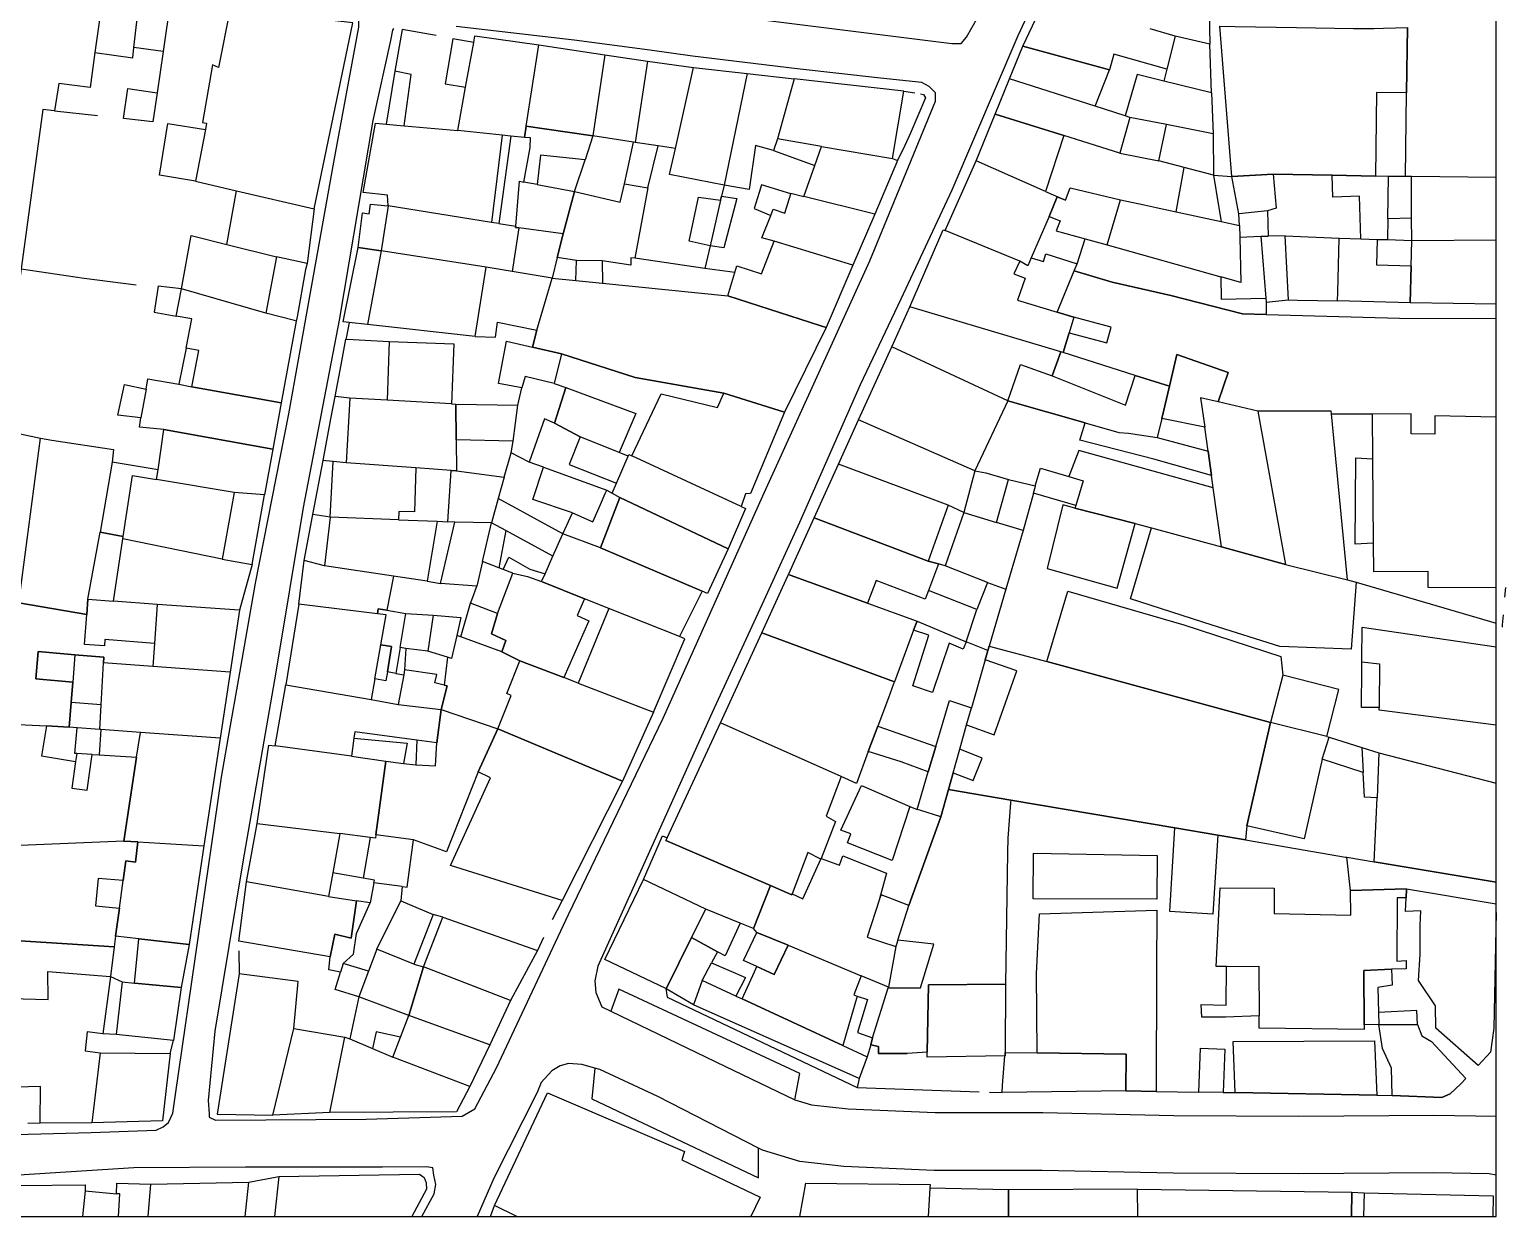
# Model space of a CAD drawing. Header units: millimetres. Extents: x 1778 to 2471, y 1406 to 1876.
# Drawn here: x 2320.9 to 2470.8, y 1405.5 to 1526 of the extents above; entities that cross this region are included whole.
import ezdxf

# ---------------------------------------------------------------- set-up
doc = ezdxf.new("R2010")
doc.units = ezdxf.units.MM
doc.layers.add('LOC_CORTE', color=6, linetype='Continuous')
doc.layers.add('LOC_VISTA', color=8, linetype='Continuous')

msp = doc.modelspace()

# ---------------------------------------------------------------- linework, layer by layer
at = {"layer": 'LOC_CORTE'}
for p, q in [((2437.227, 1525.342), (2434.707, 1526.082)), ((2371.337, 1516.202), (2372.607, 1524.452)), ((2372.607, 1524.452), (2379.317, 1523.462)), ((2379.317, 1523.462), (2378.097, 1515.212)), ((2379.317, 1523.462), (2383.657, 1522.802)), ((2383.657, 1522.802), (2382.387, 1514.552)), ((2383.657, 1522.802), (2388.307, 1522.152)), ((2386.477, 1513.922), (2388.307, 1522.152)), ((2388.307, 1522.152), (2393.767, 1521.542)), ((2393.767, 1521.542), (2391.437, 1510.232)), ((2429.127, 1518.222), (2430.557, 1521.912)), ((2436.387, 1521.982), (2436.087, 1520.782)), ((2429.127, 1518.222), (2420.427, 1521.022)), ((2440.927, 1519.572), (2436.087, 1520.782)), ((2440.927, 1519.572), (2441.097, 1515.432)), ((2432.177, 1517.242), (2429.127, 1518.222)), ((2432.627, 1517.092), (2432.177, 1517.242)), ((2436.367, 1516.362), (2432.627, 1517.092)), ((2368.877, 1515.282), (2364.387, 1515.752)), ((2441.097, 1515.432), (2436.367, 1516.362)), ((2368.877, 1515.282), (2367.797, 1506.442)), ((2369.777, 1515.192), (2368.567, 1506.322)), ((2369.777, 1515.192), (2368.877, 1515.282)), ((2378.097, 1515.212), (2377.307, 1512.782)), ((2382.237, 1514.572), (2378.097, 1515.212)), ((2381.297, 1510.352), (2382.237, 1514.572)), ((2401.337, 1514.142), (2396.857, 1514.902)), ((2441.097, 1515.432), (2441.127, 1511.222)), ((2376.247, 1509.562), (2377.307, 1512.782)), ((2413.897, 1505.612), (2417.017, 1512.692)), ((2424.067, 1509.582), (2417.017, 1512.692)), ((2437.327, 1507.522), (2438.167, 1512.012)), ((2441.127, 1511.222), (2438.167, 1512.012)), ((2458.917, 1511.112), (2457.597, 1511.132)), ((2458.847, 1506.802), (2458.917, 1511.112)), ((2460.637, 1511.092), (2458.917, 1511.112)), ((2469.839, 1510.98), (2461.227, 1511.082)), ((2372.447, 1510.282), (2371.097, 1510.532)), ((2372.447, 1510.282), (2376.247, 1509.562)), ((2357.327, 1508.102), (2356.607, 1503.542)), ((2367.797, 1506.442), (2357.327, 1508.102)), ((2406.737, 1507.262), (2399.527, 1509.062)), ((2430.337, 1504.162), (2431.687, 1508.732)), ((2406.737, 1507.262), (2404.517, 1502.082)), ((2437.327, 1507.522), (2441.907, 1506.532)), ((2441.907, 1506.532), (2443.787, 1506.132)), ((2446.607, 1507.602), (2443.717, 1507.302)), ((2443.787, 1506.132), (2443.717, 1507.302)), ((2446.607, 1507.602), (2446.687, 1505.042)), ((2458.847, 1506.802), (2458.807, 1504.692)), ((2461.257, 1506.862), (2458.847, 1506.802)), ((2461.277, 1504.612), (2461.257, 1506.862)), ((2368.567, 1506.322), (2367.797, 1506.442)), ((2421.447, 1502.512), (2413.897, 1505.612)), ((2443.787, 1506.132), (2443.817, 1504.942)), ((2443.817, 1504.942), (2445.937, 1505.042)), ((2445.937, 1505.042), (2446.437, 1498.762)), ((2445.937, 1505.042), (2446.687, 1505.042)), ((2340.927, 1504.202), (2345.967, 1502.952)), ((2356.607, 1503.542), (2355.217, 1496.072)), ((2367.257, 1501.892), (2356.607, 1503.542)), ((2404.517, 1502.082), (2396.517, 1504.542)), ((2428.087, 1504.772), (2430.337, 1504.162)), ((2430.337, 1504.162), (2441.867, 1500.902)), ((2456.107, 1504.762), (2457.777, 1504.712)), ((2457.777, 1504.712), (2458.807, 1504.692)), ((2458.807, 1504.692), (2461.277, 1504.612)), ((2461.207, 1502.002), (2461.277, 1504.612)), ((2461.277, 1504.612), (2469.839, 1504.672)), ((2345.967, 1502.952), (2344.897, 1497.212)), ((2349.077, 1502.262), (2345.967, 1502.952)), ((2366.137, 1494.842), (2367.257, 1501.892)), ((2344.897, 1497.212), (2336.317, 1499.702)), ((2408.457, 1493.802), (2410.297, 1497.872)), ((2425.617, 1493.292), (2410.297, 1497.872)), ((2366.137, 1494.842), (2355.217, 1496.072)), ((2357.417, 1494.332), (2357.207, 1488.382)), ((2405.087, 1486.402), (2408.457, 1493.802)), ((2420.237, 1488.342), (2408.457, 1493.802)), ((2332.717, 1489.522), (2332.207, 1486.592)), ((2353.407, 1488.602), (2351.917, 1488.772)), ((2353.407, 1488.602), (2353.047, 1482.042)), ((2357.207, 1488.382), (2353.407, 1488.602)), ((2370.477, 1487.902), (2370.877, 1489.632)), ((2363.757, 1488.012), (2357.207, 1488.382)), ((2370.017, 1484.232), (2370.477, 1487.902)), ((2420.237, 1488.342), (2416.907, 1481.212)), ((2445.627, 1487.292), (2441.597, 1488.222)), ((2445.627, 1487.292), (2448.437, 1471.712)), ((2403.047, 1481.902), (2405.087, 1486.402)), ((2416.907, 1481.212), (2405.087, 1486.402)), ((2369.817, 1483.062), (2370.017, 1484.232)), ((2369.077, 1480.572), (2369.817, 1483.062)), ((2371.627, 1482.112), (2369.817, 1483.062)), ((2393.167, 1477.592), (2382.067, 1482.742)), ((2349.657, 1476.792), (2350.697, 1482.262)), ((2351.427, 1476.502), (2351.737, 1482.162)), ((2353.047, 1482.042), (2351.737, 1482.162)), ((2360.117, 1481.522), (2353.047, 1482.042)), ((2414.177, 1477.732), (2403.047, 1481.902)), ((2416.907, 1481.212), (2415.767, 1476.992)), ((2341.657, 1479.022), (2333.797, 1480.332)), ((2369.077, 1480.572), (2368.477, 1478.402)), ((2341.657, 1479.022), (2340.457, 1472.242)), ((2368.477, 1478.402), (2367.797, 1475.942)), ((2375.057, 1474.822), (2368.477, 1478.402)), ((2380.837, 1478.522), (2378.867, 1473.402)), ((2380.077, 1478.952), (2380.837, 1478.522)), ((2348.777, 1472.132), (2349.657, 1476.792)), ((2351.427, 1476.502), (2349.657, 1476.792)), ((2414.177, 1477.732), (2412.157, 1472.062)), ((2415.767, 1476.992), (2414.177, 1477.732)), ((2351.427, 1476.502), (2350.847, 1471.592)), ((2358.377, 1476.252), (2351.427, 1476.502)), ((2367.797, 1475.942), (2364.067, 1476.022)), ((2366.897, 1472.002), (2367.797, 1475.942)), ((2369.247, 1475.152), (2367.797, 1475.942)), ((2369.247, 1475.152), (2368.567, 1471.372)), ((2374.047, 1472.552), (2369.247, 1475.152)), ((2326.817, 1468.202), (2328.077, 1474.982)), ((2329.427, 1467.992), (2330.357, 1474.312)), ((2340.457, 1472.242), (2330.357, 1474.312)), ((2374.047, 1472.552), (2375.057, 1474.822)), ((2378.867, 1473.402), (2375.057, 1474.822)), ((2350.847, 1471.592), (2348.777, 1472.132)), ((2357.867, 1470.532), (2350.847, 1471.592)), ((2366.897, 1472.002), (2366.327, 1469.512)), ((2368.567, 1471.372), (2366.897, 1472.002)), ((2368.997, 1471.212), (2368.567, 1471.372)), ((2413.217, 1471.772), (2412.177, 1469.072)), ((2417.097, 1467.152), (2412.177, 1469.072)), ((2418.177, 1469.892), (2417.097, 1467.152)), ((2333.867, 1467.642), (2329.427, 1467.992)), ((2333.867, 1467.642), (2333.587, 1463.702)), ((2342.227, 1467.082), (2333.867, 1467.642)), ((2368.427, 1466.732), (2365.657, 1467.772)), ((2379.707, 1467.252), (2377.247, 1468.232)), ((2342.227, 1467.082), (2341.267, 1460.792)), ((2358.527, 1463.272), (2359.097, 1466.752)), ((2359.097, 1466.752), (2361.867, 1466.572)), ((2361.867, 1466.572), (2361.337, 1462.912)), ((2379.707, 1467.252), (2376.607, 1459.662)), ((2416.017, 1463.872), (2417.097, 1467.152)), ((2333.587, 1463.702), (2333.417, 1461.362)), ((2355.947, 1460.112), (2356.557, 1463.562)), ((2358.527, 1463.272), (2358.097, 1460.662)), ((2325.497, 1462.552), (2325.277, 1459.782)), ((2333.417, 1461.362), (2328.387, 1461.722)), ((2341.267, 1460.792), (2333.417, 1461.362)), ((2341.267, 1460.792), (2340.257, 1454.092)), ((2355.947, 1460.112), (2355.577, 1458.022)), ((2358.097, 1460.662), (2357.247, 1460.832)), ((2358.097, 1460.662), (2358.917, 1460.522)), ((2358.917, 1460.522), (2358.337, 1457.502)), ((2376.607, 1459.662), (2375.137, 1460.232)), ((2325.277, 1459.782), (2325.117, 1457.712)), ((2325.117, 1457.712), (2324.907, 1455.212)), ((2328.157, 1457.462), (2325.117, 1457.712)), ((2328.017, 1454.952), (2328.157, 1457.462)), ((2355.577, 1458.022), (2358.337, 1457.502)), ((2416.057, 1455.422), (2416.547, 1457.172)), ((2403.327, 1450.182), (2391.077, 1455.632)), ((2452.637, 1454.262), (2446.927, 1455.672)), ((2325.717, 1455.142), (2324.907, 1455.212)), ((2328.017, 1454.952), (2325.717, 1455.142)), ((2328.137, 1454.952), (2327.967, 1452.402)), ((2328.137, 1454.952), (2328.017, 1454.952)), ((2340.257, 1454.092), (2332.157, 1454.662)), ((2340.257, 1454.092), (2338.607, 1443.152)), ((2415.367, 1452.952), (2416.057, 1455.422)), ((2452.157, 1451.962), (2452.877, 1454.202)), ((2452.637, 1454.262), (2452.877, 1454.202)), ((2452.877, 1454.202), (2456.197, 1453.122)), ((2353.577, 1452.242), (2345.837, 1453.292)), ((2414.707, 1450.582), (2415.367, 1452.952)), ((2456.197, 1453.122), (2456.337, 1450.602)), ((2456.197, 1453.122), (2457.927, 1452.582)), ((2457.927, 1452.582), (2457.747, 1448.012)), ((2325.677, 1452.512), (2325.567, 1451.712)), ((2327.257, 1452.432), (2325.677, 1452.512)), ((2327.257, 1452.432), (2327.967, 1452.402)), ((2456.337, 1450.602), (2452.157, 1451.962)), ((2342.937, 1439.492), (2343.997, 1445.432)), ((2343.997, 1445.432), (2352.387, 1444.402)), ((2331.897, 1443.562), (2338.607, 1443.152)), ((2355.477, 1444.012), (2354.787, 1439.872)), ((2351.247, 1438.022), (2342.937, 1439.492)), ((2354.787, 1439.872), (2351.677, 1440.402)), ((2355.867, 1439.412), (2355.467, 1437.362)), ((2358.727, 1439.022), (2355.867, 1439.412)), ((2389.567, 1436.742), (2383.257, 1439.732)), ((2355.467, 1437.362), (2354.087, 1437.582)), ((2356.157, 1432.652), (2358.607, 1437.582)), ((2358.727, 1439.022), (2358.607, 1437.582)), ((2388.127, 1433.842), (2389.567, 1436.742)), ((2393.067, 1435.322), (2389.567, 1436.742)), ((2409.067, 1433.592), (2408.857, 1432.952)), ((2356.157, 1432.652), (2355.317, 1430.432)), ((2359.917, 1431.132), (2356.157, 1432.652)), ((2408.857, 1432.952), (2408.127, 1428.802)), ((2352.727, 1431.222), (2352.467, 1430.342)), ((2355.317, 1430.432), (2352.727, 1431.222)), ((2355.317, 1430.432), (2354.347, 1427.842)), ((2359.407, 1425.942), (2360.887, 1430.862)), ((2369.747, 1427.472), (2360.887, 1430.862)), ((2389.207, 1429.492), (2390.147, 1431.272)), ((2329.107, 1429.892), (2328.317, 1424.082)), ((2329.107, 1429.892), (2330.287, 1429.352)), ((2330.287, 1429.352), (2329.697, 1424.022)), ((2389.207, 1429.492), (2388.327, 1427.002)), ((2392.637, 1427.902), (2389.207, 1429.492)), ((2408.107, 1428.742), (2408.127, 1428.802)), ((2369.747, 1427.472), (2367.647, 1422.972)), ((2367.647, 1422.972), (2359.407, 1425.942)), ((2329.697, 1424.022), (2328.317, 1424.082)), ((2351.397, 1416.082), (2352.927, 1423.752)), ((2367.647, 1422.972), (2365.607, 1418.742)), ((2328.057, 1422.152), (2327.217, 1415.032)), ((2365.607, 1418.742), (2357.777, 1421.722)), ((2343.167, 1409.022), (2346.197, 1409.592)), ((2346.197, 1409.592), (2345.764, 1405.536)), ((2326.527, 1408.122), (2326.272, 1405.536)), ((2326.527, 1408.122), (2329.737, 1407.842)), ((2332.931, 1405.536), (2333.217, 1408.812)), ((2333.217, 1408.812), (2343.167, 1409.022)), ((2342.789, 1405.536), (2343.167, 1409.022)), ((2456.427, 1407.942), (2456.378, 1405.536)), ((2367.708, 1405.536), (2368.107, 1406.662)), ((2370.38, 1405.536), (2368.107, 1406.662))]:
    msp.add_line(p, q, dxfattribs=at)
for points in [[(2310.577, 1532.382), (2328.417, 1529.892), (2327.537, 1523.692), (2327.037, 1520.142), (2323.857, 1520.532), (2323.407, 1517.772), (2322.237, 1517.902), (2320.047, 1501.722), (2317.847, 1485.402), (2303.817, 1487.372), (2310.577, 1532.382)], [(2332.077, 1529.432), (2335.197, 1528.972), (2334.477, 1523.792), (2331.497, 1524.182), (2332.077, 1529.432)], [(2437.227, 1525.342), (2436.387, 1521.982), (2431.027, 1523.502), (2430.557, 1521.912), (2421.767, 1524.332), (2424.077, 1529.182)], [(2440.647, 1529.582), (2440.757, 1524.542), (2437.227, 1525.342)], [(2341.917, 1509.652), (2349.787, 1507.812), (2353.717, 1526.692), (2341.277, 1528.122), (2340.077, 1522.172), (2339.457, 1522.442), (2338.467, 1516.572), (2338.877, 1516.502), (2338.757, 1515.852), (2337.757, 1510.622), (2341.917, 1509.652)], [(2461.227, 1511.082), (2460.637, 1511.092), (2460.747, 1519.572), (2460.837, 1526.212)], [(2365.177, 1520.162), (2365.997, 1524.712), (2363.877, 1525.072), (2363.107, 1520.512), (2365.177, 1520.162)], [(2364.387, 1515.752), (2365.177, 1520.162), (2365.997, 1524.712), (2366.107, 1525.372), (2372.607, 1524.452)], [(2440.927, 1519.572), (2440.757, 1524.542), (2437.227, 1525.342), (2436.387, 1521.982)], [(2420.427, 1521.022), (2421.767, 1524.332), (2430.557, 1521.912)], [(2436.387, 1521.982), (2431.027, 1523.502), (2430.557, 1521.912)], [(2357.097, 1516.422), (2358.947, 1516.252), (2359.647, 1521.452), (2357.987, 1521.782), (2357.097, 1516.422)], [(2393.767, 1521.542), (2398.557, 1521.002), (2396.857, 1514.902), (2396.447, 1513.722), (2394.607, 1514.232), (2393.987, 1509.772), (2391.437, 1510.232)], [(2330.867, 1520.032), (2333.847, 1519.602), (2333.427, 1516.642), (2330.447, 1516.982), (2330.867, 1520.032)], [(2401.337, 1514.142), (2408.537, 1512.922), (2409.667, 1519.762), (2398.557, 1521.002), (2396.857, 1514.902)], [(2432.627, 1517.092), (2431.617, 1513.462), (2425.927, 1515.242), (2418.957, 1517.422), (2420.427, 1521.022)], [(2436.087, 1520.782), (2433.387, 1521.452), (2432.177, 1517.242)], [(2460.637, 1511.092), (2460.747, 1519.572), (2457.687, 1519.622), (2457.597, 1511.132)], [(2417.017, 1512.692), (2418.957, 1517.422), (2425.927, 1515.242), (2424.067, 1509.582)], [(2357.327, 1508.102), (2357.257, 1509.212), (2354.767, 1509.472), (2356.027, 1516.522), (2357.097, 1516.422), (2358.947, 1516.252), (2364.387, 1515.752)], [(2371.337, 1516.202), (2371.157, 1515.052), (2369.777, 1515.192)], [(2371.097, 1510.532), (2371.727, 1514.052), (2371.757, 1515.032), (2371.157, 1515.052), (2371.337, 1516.202), (2373.187, 1515.932), (2378.097, 1515.212)], [(2378.097, 1515.212), (2373.187, 1515.932), (2371.337, 1516.202)], [(2438.167, 1512.012), (2435.597, 1512.692), (2436.367, 1516.362)], [(2382.387, 1514.552), (2382.237, 1514.572), (2378.097, 1515.212)], [(2381.297, 1510.352), (2383.697, 1509.962), (2384.737, 1514.192), (2382.387, 1514.552), (2382.237, 1514.572)], [(2386.477, 1513.922), (2384.737, 1514.192), (2382.387, 1514.552)], [(2396.857, 1514.902), (2396.447, 1513.722), (2400.657, 1512.222), (2401.337, 1514.142)], [(2399.527, 1509.062), (2400.657, 1512.222), (2401.337, 1514.142), (2408.537, 1512.922), (2409.027, 1512.712), (2406.737, 1507.262)], [(2377.307, 1512.782), (2372.767, 1513.262), (2372.447, 1510.282)], [(2391.437, 1510.232), (2385.897, 1511.292), (2386.477, 1513.922)], [(2441.127, 1511.222), (2441.637, 1508.112), (2441.907, 1506.532)], [(2443.717, 1507.302), (2443.507, 1508.382), (2442.997, 1511.102), (2447.187, 1511.332), (2447.507, 1507.882), (2446.607, 1507.602)], [(2456.107, 1504.762), (2455.947, 1509.092), (2453.257, 1508.992), (2453.177, 1511.222), (2457.597, 1511.132)], [(2461.257, 1506.862), (2461.227, 1511.082), (2460.637, 1511.092)], [(2461.277, 1504.612), (2461.257, 1506.862), (2461.227, 1511.082)], [(2340.927, 1504.202), (2341.917, 1509.652), (2349.787, 1507.812), (2349.077, 1502.262)], [(2376.247, 1509.562), (2375.097, 1505.272), (2370.597, 1505.882), (2370.257, 1505.922), (2370.267, 1506.052), (2370.637, 1510.622), (2371.097, 1510.532)], [(2376.247, 1509.562), (2380.877, 1508.492), (2381.297, 1510.352)], [(2396.167, 1507.142), (2396.427, 1507.782), (2397.597, 1507.382), (2398.197, 1509.342), (2395.227, 1510.262), (2394.987, 1509.462), (2394.487, 1507.842), (2396.167, 1507.142)], [(2424.067, 1509.582), (2426.097, 1508.692), (2425.267, 1509.032), (2424.447, 1507.022), (2422.627, 1502.842), (2422.277, 1502.032), (2421.447, 1502.512)], [(2424.447, 1507.022), (2425.267, 1509.032), (2426.097, 1508.692), (2426.567, 1509.932), (2431.687, 1508.732)], [(2356.607, 1503.542), (2354.267, 1503.872), (2354.707, 1507.392), (2355.387, 1507.312), (2355.517, 1508.292), (2357.327, 1508.102)], [(2396.517, 1504.542), (2395.267, 1504.882), (2396.167, 1507.142), (2396.427, 1507.782), (2397.597, 1507.382), (2398.197, 1509.342), (2398.207, 1509.392), (2399.527, 1509.062)], [(2431.687, 1508.732), (2434.077, 1508.222), (2435.317, 1507.952), (2437.327, 1507.522)], [(2424.447, 1507.022), (2422.627, 1502.842), (2423.867, 1502.462), (2424.097, 1503.232), (2427.287, 1502.222), (2428.087, 1504.772)], [(2424.447, 1507.022), (2425.557, 1506.612), (2425.157, 1505.572), (2428.087, 1504.772)], [(2336.317, 1499.702), (2337.317, 1505.092), (2340.927, 1504.202)], [(2368.567, 1506.322), (2370.267, 1506.052), (2370.257, 1505.922), (2370.597, 1505.882), (2369.897, 1501.452), (2367.257, 1501.892), (2356.607, 1503.542)], [(2410.297, 1497.872), (2413.687, 1505.692), (2413.897, 1505.612)], [(2446.437, 1498.762), (2446.477, 1498.342), (2448.747, 1498.572), (2448.427, 1505.062), (2446.687, 1505.042)], [(2355.217, 1496.072), (2353.337, 1496.262), (2352.727, 1496.332), (2354.267, 1503.872), (2356.607, 1503.542)], [(2404.517, 1502.082), (2401.807, 1495.762), (2401.257, 1495.942), (2391.797, 1498.982), (2392.527, 1501.342), (2392.737, 1502.022), (2395.227, 1501.212), (2396.517, 1504.542)], [(2443.817, 1504.942), (2443.907, 1500.332), (2441.867, 1500.902)], [(2461.207, 1502.002), (2461.117, 1498.262), (2453.727, 1498.482), (2453.747, 1499.342), (2453.897, 1504.832), (2456.107, 1504.762)], [(2461.207, 1502.002), (2457.707, 1502.102), (2457.777, 1504.712)], [(2469.839, 1498.142), (2461.117, 1498.262), (2461.207, 1502.002), (2461.277, 1504.612)], [(2349.077, 1502.262), (2348.927, 1501.652), (2348.057, 1496.852), (2347.977, 1496.422)], [(2373.957, 1500.772), (2376.387, 1500.532), (2376.427, 1502.582), (2374.487, 1502.862), (2373.957, 1500.772)], [(2391.797, 1498.982), (2392.527, 1501.342), (2389.487, 1501.772), (2382.347, 1502.792), (2381.957, 1502.832), (2381.967, 1502.082), (2379.047, 1502.532), (2379.067, 1500.252), (2391.797, 1498.982)], [(2421.447, 1502.512), (2420.847, 1501.212), (2422.007, 1500.782), (2421.217, 1498.552), (2425.267, 1497.322), (2426.947, 1496.822), (2426.467, 1495.242), (2425.867, 1493.222), (2425.617, 1493.292)], [(2366.137, 1494.842), (2368.217, 1494.792), (2368.407, 1496.312), (2372.407, 1495.512), (2373.957, 1500.772)], [(2373.957, 1500.772), (2369.897, 1501.452), (2367.257, 1501.892)], [(2441.867, 1500.902), (2441.917, 1498.652), (2446.437, 1498.762)], [(2335.787, 1496.932), (2336.317, 1499.702), (2333.967, 1499.962), (2333.557, 1497.322), (2335.787, 1496.932)], [(2347.977, 1496.422), (2346.457, 1488.122), (2337.357, 1489.762), (2338.067, 1493.432), (2336.787, 1493.682), (2337.357, 1496.632), (2335.787, 1496.932), (2336.317, 1499.702)], [(2347.977, 1496.422), (2347.807, 1496.472), (2344.897, 1497.212)], [(2426.467, 1495.242), (2430.307, 1494.222), (2430.747, 1495.812), (2426.947, 1496.822), (2426.467, 1495.242)], [(2351.917, 1488.772), (2352.527, 1491.982), (2353.017, 1494.572), (2353.137, 1494.572), (2357.417, 1494.332)], [(2357.417, 1494.332), (2363.967, 1494.102), (2363.757, 1488.012)], [(2370.877, 1489.632), (2368.527, 1490.092), (2369.317, 1494.382), (2371.977, 1493.782), (2374.927, 1493.112), (2374.187, 1490.072)], [(2420.237, 1488.342), (2421.527, 1492.012), (2424.747, 1490.872), (2425.617, 1493.292)], [(2424.747, 1490.872), (2432.207, 1487.882), (2433.167, 1490.882), (2425.867, 1493.222), (2425.617, 1493.292), (2424.747, 1490.872)], [(2440.237, 1485.662), (2435.897, 1486.532), (2436.667, 1489.812), (2437.417, 1493.032), (2442.627, 1491.212), (2441.597, 1488.222)], [(2332.717, 1489.522), (2332.907, 1490.562), (2336.057, 1490.002), (2337.357, 1489.762), (2346.457, 1488.122), (2345.597, 1483.432), (2334.527, 1485.402), (2332.047, 1485.652), (2332.207, 1486.592)], [(2374.187, 1490.072), (2371.217, 1490.802), (2370.877, 1489.632)], [(2374.187, 1490.072), (2375.367, 1489.672), (2374.217, 1486.072), (2373.177, 1486.482), (2371.627, 1482.112)], [(2332.207, 1486.592), (2329.857, 1486.872), (2330.517, 1489.992), (2332.717, 1489.522)], [(2350.697, 1482.262), (2351.487, 1486.482), (2351.917, 1488.772)], [(2382.067, 1482.742), (2385.027, 1489.052), (2390.767, 1487.642), (2391.387, 1489.102), (2397.547, 1487.162), (2394.107, 1478.912), (2393.597, 1478.902), (2393.167, 1477.592)], [(2441.597, 1488.222), (2439.817, 1488.632), (2440.237, 1485.662)], [(2363.757, 1488.012), (2364.187, 1487.992), (2364.217, 1484.352), (2364.237, 1481.222), (2363.707, 1481.262), (2360.117, 1481.522)], [(2370.017, 1484.232), (2364.217, 1484.352), (2364.187, 1487.992), (2370.477, 1487.902)], [(2448.437, 1471.712), (2454.737, 1470.172), (2453.107, 1487.022), (2453.087, 1487.282), (2445.627, 1487.292)], [(2448.437, 1471.712), (2441.937, 1473.522), (2441.097, 1479.502), (2440.927, 1480.732), (2440.577, 1483.212), (2440.237, 1485.662)], [(2469.839, 1486.673), (2463.617, 1486.802), (2463.627, 1484.942), (2461.207, 1484.992), (2461.197, 1486.992), (2457.257, 1486.962), (2457.297, 1482.442)], [(2326.817, 1468.202), (2326.697, 1466.652), (2319.797, 1467.822), (2321.997, 1484.532), (2323.157, 1484.342), (2329.427, 1483.372), (2329.267, 1482.102), (2328.077, 1474.982)], [(2333.797, 1480.332), (2333.937, 1481.322), (2334.527, 1485.402), (2345.597, 1483.432), (2344.737, 1478.772), (2341.657, 1479.022)], [(2380.507, 1479.952), (2381.697, 1482.712), (2380.757, 1483.082), (2376.817, 1484.662), (2375.697, 1481.872), (2380.507, 1479.952)], [(2380.077, 1478.952), (2380.507, 1479.952), (2381.697, 1482.712), (2381.767, 1482.882), (2382.067, 1482.742)], [(2457.357, 1473.872), (2455.527, 1473.782), (2455.597, 1482.552), (2457.297, 1482.442), (2457.357, 1473.872)], [(2351.737, 1482.162), (2350.977, 1482.232), (2350.697, 1482.262)], [(2360.117, 1481.522), (2359.987, 1477.052), (2358.397, 1477.092), (2358.377, 1476.252)], [(2364.067, 1476.022), (2363.377, 1476.042), (2363.707, 1481.262), (2364.237, 1481.222), (2369.077, 1480.572)], [(2375.057, 1474.822), (2376.017, 1476.972), (2371.997, 1478.322), (2373.097, 1481.582), (2371.627, 1482.112)], [(2412.157, 1472.062), (2400.587, 1476.452), (2403.047, 1481.902)], [(2423.007, 1479.682), (2423.547, 1481.492), (2426.457, 1480.632), (2427.897, 1480.212), (2427.157, 1477.692), (2422.867, 1478.962)], [(2457.297, 1482.442), (2457.357, 1473.872), (2457.377, 1471.012), (2462.907, 1471.052), (2462.917, 1469.402), (2469.839, 1469.393)], [(2330.357, 1474.312), (2330.397, 1474.552), (2331.347, 1480.742), (2333.797, 1480.332)], [(2422.867, 1478.962), (2421.787, 1475.172), (2419.087, 1475.972), (2420.297, 1480.332), (2423.007, 1479.682)], [(2422.867, 1478.962), (2423.067, 1479.662), (2423.007, 1479.682)], [(2340.457, 1472.242), (2343.507, 1471.712), (2344.737, 1478.772), (2341.657, 1479.022), (2340.457, 1472.242)], [(2375.057, 1474.822), (2376.017, 1476.972), (2378.087, 1476.052), (2378.867, 1477.812), (2379.357, 1478.932), (2379.517, 1479.272), (2380.077, 1478.952)], [(2391.857, 1473.292), (2389.747, 1468.782), (2389.187, 1469.022), (2378.867, 1473.402), (2380.837, 1478.522), (2391.857, 1473.292)], [(2393.167, 1477.592), (2393.617, 1477.382), (2391.857, 1473.292), (2380.837, 1478.522)], [(2415.767, 1476.992), (2413.887, 1471.592), (2413.217, 1471.772), (2412.157, 1472.062)], [(2433.177, 1475.872), (2427.057, 1477.442), (2425.847, 1477.752), (2424.237, 1471.322), (2431.357, 1469.302), (2433.177, 1475.872)], [(2358.377, 1476.252), (2362.297, 1476.112), (2361.287, 1470.012), (2360.347, 1470.152), (2357.867, 1470.532)], [(2366.327, 1469.512), (2362.617, 1469.772), (2364.067, 1476.022)], [(2412.177, 1469.072), (2411.837, 1468.192), (2406.867, 1470.102), (2405.987, 1467.802), (2398.147, 1470.642), (2397.967, 1470.702), (2400.587, 1476.452), (2412.157, 1472.062), (2413.217, 1471.772)], [(2326.817, 1468.202), (2329.427, 1467.992), (2330.357, 1474.312), (2330.397, 1474.552), (2328.077, 1474.982)], [(2377.247, 1468.232), (2372.887, 1469.972), (2373.247, 1470.762), (2374.047, 1472.552), (2375.057, 1474.822)], [(2340.457, 1472.242), (2343.507, 1471.712), (2342.227, 1467.082)], [(2357.867, 1470.532), (2357.187, 1467.062), (2356.307, 1467.212), (2356.227, 1466.702), (2348.247, 1467.702), (2348.777, 1472.132)], [(2368.997, 1471.212), (2369.577, 1472.472), (2371.697, 1471.242), (2373.247, 1470.762), (2374.047, 1472.552)], [(2378.867, 1473.402), (2389.187, 1469.022), (2386.887, 1464.392), (2379.707, 1467.252)], [(2368.427, 1466.732), (2369.987, 1470.832), (2368.997, 1471.212)], [(2408.727, 1459.812), (2395.277, 1464.792), (2397.907, 1470.572), (2397.967, 1470.702), (2398.147, 1470.642), (2405.987, 1467.802), (2411.027, 1465.972), (2410.987, 1465.882), (2410.677, 1465.052), (2408.727, 1459.812)], [(2418.177, 1469.892), (2413.887, 1471.592), (2413.217, 1471.772)], [(2365.657, 1467.772), (2365.867, 1468.312), (2366.327, 1469.512)], [(2418.177, 1469.892), (2420.047, 1469.212), (2418.357, 1463.432), (2418.227, 1462.992), (2416.017, 1463.872)], [(2295.267, 1456.712), (2296.527, 1464.042), (2313.967, 1461.372), (2314.807, 1467.932), (2315.427, 1467.842), (2315.517, 1468.552), (2317.327, 1468.252), (2319.797, 1467.822), (2326.697, 1466.652)], [(2326.697, 1466.652), (2326.817, 1468.202), (2329.427, 1467.992)], [(2356.227, 1466.702), (2348.247, 1467.702), (2346.927, 1459.482), (2355.577, 1458.022)], [(2368.427, 1466.732), (2367.817, 1464.682), (2369.267, 1464.002), (2368.867, 1462.832), (2364.707, 1464.382), (2365.657, 1467.772)], [(2377.247, 1468.232), (2376.497, 1466.522), (2377.687, 1466.002), (2375.137, 1460.232)], [(2333.587, 1463.702), (2328.547, 1464.092), (2328.507, 1463.442), (2326.457, 1463.602), (2326.697, 1466.652)], [(2356.227, 1466.702), (2356.307, 1467.212), (2357.187, 1467.062), (2359.097, 1466.752)], [(2356.557, 1463.562), (2357.097, 1466.602), (2356.227, 1466.702)], [(2361.867, 1466.572), (2364.697, 1466.322), (2364.287, 1464.522), (2363.757, 1462.172), (2363.347, 1462.292), (2361.337, 1462.912)], [(2376.607, 1459.662), (2384.247, 1456.722), (2387.447, 1464.172), (2386.887, 1464.392), (2379.707, 1467.252), (2376.607, 1459.662)], [(2391.077, 1455.632), (2395.277, 1464.792), (2408.727, 1459.812), (2408.637, 1459.592), (2408.117, 1458.192), (2407.037, 1455.292), (2406.077, 1452.742), (2404.867, 1449.492), (2403.327, 1450.182)], [(2416.017, 1463.872), (2415.717, 1463.112), (2414.287, 1463.722), (2412.597, 1458.732), (2410.587, 1459.412), (2412.207, 1464.532), (2410.677, 1465.052), (2410.987, 1465.882), (2411.027, 1465.972), (2416.017, 1463.872)], [(2456.207, 1461.822), (2456.207, 1462.022), (2456.247, 1465.342), (2469.839, 1463.348)], [(2357.247, 1460.832), (2357.637, 1463.392), (2356.557, 1463.562)], [(2361.337, 1462.912), (2359.107, 1463.192), (2358.527, 1463.272)], [(2304.117, 1456.232), (2307.827, 1456.042), (2310.287, 1455.922), (2322.607, 1455.322), (2324.907, 1455.212), (2325.117, 1457.712), (2325.277, 1459.782), (2321.527, 1460.102), (2321.757, 1462.872), (2325.497, 1462.552), (2328.427, 1462.322), (2328.387, 1461.722)], [(2325.497, 1462.552), (2321.757, 1462.872), (2321.527, 1460.102), (2325.277, 1459.782)], [(2328.157, 1457.462), (2328.387, 1461.722), (2328.427, 1462.322), (2325.497, 1462.552)], [(2332.157, 1454.662), (2328.137, 1454.952), (2328.017, 1454.952), (2328.157, 1457.462), (2328.387, 1461.722)], [(2376.607, 1459.662), (2384.247, 1456.722), (2381.117, 1449.732), (2368.437, 1455.022), (2369.797, 1458.412), (2369.377, 1458.622), (2370.667, 1461.942), (2375.137, 1460.232)], [(2416.057, 1455.422), (2418.847, 1454.432), (2421.147, 1460.912), (2417.957, 1462.042), (2416.547, 1457.172)], [(2457.967, 1457.182), (2456.167, 1457.192), (2456.197, 1461.122), (2456.207, 1461.822)], [(2456.207, 1461.822), (2457.997, 1461.632), (2457.967, 1457.182)], [(2357.247, 1460.832), (2357.067, 1459.902), (2355.947, 1460.112)], [(2358.337, 1457.502), (2362.697, 1456.982), (2363.297, 1459.402), (2363.007, 1459.472), (2362.047, 1459.702), (2362.267, 1460.562), (2358.977, 1461.012), (2358.917, 1460.522)], [(2452.637, 1454.262), (2453.857, 1459.022), (2448.167, 1460.492), (2446.927, 1455.672)], [(2345.837, 1453.292), (2346.927, 1459.482), (2355.577, 1458.022), (2358.337, 1457.502), (2362.697, 1456.982), (2362.237, 1453.612), (2360.237, 1453.882), (2353.917, 1454.742), (2353.827, 1454.082), (2353.577, 1452.242)], [(2414.707, 1450.582), (2414.227, 1448.882), (2413.457, 1446.102), (2411.297, 1446.762), (2411.027, 1446.842), (2412.167, 1450.662), (2412.937, 1453.242), (2414.327, 1457.922), (2416.547, 1457.172)], [(2469.839, 1455.394), (2457.967, 1456.932), (2457.967, 1457.182)], [(2403.327, 1450.182), (2401.787, 1446.152), (2402.757, 1445.612), (2401.287, 1441.872), (2401.267, 1441.802), (2399.947, 1442.482), (2398.357, 1438.272), (2398.317, 1438.192), (2396.127, 1439.132), (2385.507, 1443.692), (2385.637, 1443.962), (2391.077, 1455.632)], [(2452.157, 1451.962), (2450.357, 1443.872), (2444.507, 1445.182), (2446.927, 1455.672)], [(2324.907, 1455.212), (2322.607, 1455.322), (2322.097, 1452.282), (2325.567, 1451.712)], [(2325.677, 1452.512), (2325.487, 1452.522), (2325.717, 1455.142)], [(2327.967, 1452.402), (2331.767, 1452.152), (2332.157, 1454.662), (2328.137, 1454.952)], [(2331.897, 1443.562), (2330.457, 1443.642), (2331.767, 1452.152), (2332.157, 1454.662)], [(2381.117, 1449.732), (2374.997, 1437.592), (2363.637, 1441.172), (2367.717, 1450.042), (2366.467, 1450.652), (2368.437, 1455.022), (2381.117, 1449.732)], [(2343.997, 1445.432), (2345.177, 1453.382), (2345.837, 1453.292)], [(2360.107, 1451.362), (2362.117, 1451.262), (2362.237, 1453.612), (2360.237, 1453.882), (2360.107, 1451.362)], [(2414.707, 1450.582), (2416.737, 1449.792), (2417.637, 1452.052), (2415.367, 1452.952)], [(2457.927, 1452.582), (2469.839, 1449.504)], [(2325.567, 1451.712), (2325.197, 1449.012), (2326.757, 1448.802), (2327.257, 1452.432)], [(2353.577, 1452.242), (2357.067, 1451.762), (2356.067, 1444.282), (2356.027, 1443.942), (2355.477, 1444.012), (2352.387, 1444.402)], [(2457.747, 1448.012), (2456.457, 1448.082), (2456.337, 1450.602)], [(2469.839, 1439.47), (2457.467, 1441.532), (2457.747, 1448.012)], [(2338.607, 1443.152), (2337.087, 1433.132), (2331.987, 1433.702), (2329.627, 1433.972), (2330.017, 1436.842), (2330.397, 1439.622), (2330.677, 1441.642), (2331.647, 1441.512), (2331.897, 1443.562)], [(2352.387, 1444.402), (2351.677, 1440.402), (2351.247, 1438.022)], [(2355.477, 1444.012), (2352.387, 1444.402), (2351.677, 1440.402)], [(2358.727, 1439.022), (2359.227, 1438.952), (2359.887, 1443.772), (2356.067, 1444.282), (2356.027, 1443.942), (2355.477, 1444.012)], [(2383.257, 1439.732), (2385.157, 1444.172), (2385.637, 1443.962), (2385.507, 1443.692), (2396.127, 1439.132), (2394.407, 1434.782), (2393.067, 1435.322)], [(2441.567, 1444.232), (2441.077, 1436.232), (2436.687, 1436.502), (2437.207, 1444.972), (2441.567, 1444.232)], [(2330.017, 1436.842), (2330.397, 1439.622), (2327.847, 1439.852), (2327.597, 1437.062), (2330.017, 1436.842)], [(2351.247, 1438.022), (2354.087, 1437.582), (2353.547, 1433.772), (2351.887, 1434.182), (2351.417, 1431.892), (2342.147, 1433.472), (2342.937, 1439.492)], [(2351.677, 1440.402), (2351.247, 1438.022), (2354.087, 1437.582)], [(2355.867, 1439.412), (2355.917, 1439.682), (2354.787, 1439.872)], [(2388.127, 1433.842), (2385.547, 1428.632), (2385.497, 1428.662), (2379.317, 1431.632), (2383.257, 1439.732)], [(2352.467, 1430.342), (2351.287, 1430.582), (2351.417, 1431.892), (2351.887, 1434.182), (2353.547, 1433.772), (2354.087, 1437.582)], [(2358.607, 1437.582), (2361.887, 1436.182), (2359.917, 1431.132)], [(2409.067, 1433.592), (2410.207, 1437.102), (2408.537, 1437.742), (2407.367, 1438.192), (2407.227, 1437.772), (2407.217, 1437.742), (2405.947, 1433.892), (2408.857, 1432.952)], [(2442.437, 1430.912), (2441.397, 1430.902), (2441.817, 1438.902), (2447.287, 1438.852), (2447.307, 1436.302), (2455.077, 1436.132), (2455.057, 1438.632), (2460.727, 1438.802), (2460.697, 1437.882), (2459.797, 1437.882), (2459.767, 1431.452), (2460.717, 1431.522), (2460.687, 1430.682), (2459.207, 1430.622), (2456.397, 1430.512), (2456.437, 1425.002), (2456.437, 1424.522), (2445.777, 1424.652), (2445.767, 1425.912)], [(2352.727, 1431.222), (2353.777, 1432.172), (2354.107, 1434.242), (2355.467, 1437.362)], [(2360.887, 1430.862), (2362.847, 1435.912), (2372.477, 1432.532), (2369.747, 1427.472)], [(2393.067, 1435.322), (2391.527, 1431.992), (2390.757, 1432.412), (2388.127, 1433.842)], [(2331.537, 1429.232), (2331.987, 1433.702), (2329.627, 1433.972), (2329.487, 1432.902), (2329.107, 1429.892), (2330.287, 1429.352), (2331.537, 1429.232)], [(2388.327, 1427.002), (2385.547, 1428.632), (2388.127, 1433.842), (2390.757, 1432.412), (2390.147, 1431.272)], [(2394.747, 1430.902), (2393.397, 1431.522), (2394.757, 1434.362), (2397.947, 1433.082), (2396.517, 1430.102), (2394.747, 1430.902)], [(2408.107, 1428.742), (2411.377, 1428.752), (2412.727, 1433.172), (2409.067, 1433.592)], [(2327.217, 1415.032), (2321.967, 1414.992), (2322.007, 1418.722), (2318.347, 1418.622), (2318.447, 1414.822), (2313.057, 1414.582), (2313.417, 1430.952), (2314.707, 1430.902), (2319.217, 1430.722), (2318.967, 1427.672), (2322.767, 1427.562), (2322.747, 1430.402), (2329.107, 1429.892)], [(2345.597, 1415.832), (2347.737, 1424.612), (2348.187, 1429.382), (2342.177, 1430.172), (2339.937, 1415.922), (2345.597, 1415.832)], [(2354.347, 1427.842), (2351.927, 1428.582), (2352.467, 1430.342)], [(2359.917, 1431.132), (2360.887, 1430.862), (2359.407, 1425.942), (2354.347, 1427.842)], [(2390.147, 1431.272), (2393.587, 1429.802), (2392.637, 1427.902)], [(2445.767, 1425.912), (2442.357, 1425.782), (2439.957, 1425.762), (2439.877, 1427.042), (2442.427, 1426.992), (2442.437, 1430.912)], [(2442.437, 1430.912), (2445.727, 1430.932), (2445.767, 1425.912)], [(2330.287, 1429.352), (2331.537, 1429.232), (2336.297, 1428.772), (2335.507, 1423.382), (2329.697, 1424.022)], [(2408.127, 1428.802), (2405.357, 1429.952), (2404.607, 1428.022), (2404.957, 1427.902), (2405.997, 1427.542), (2404.987, 1424.222), (2406.507, 1423.682), (2408.107, 1428.742)], [(2419.927, 1421.852), (2412.047, 1421.722), (2412.057, 1422.222), (2412.197, 1429.042), (2419.997, 1429.102), (2419.987, 1422.182), (2419.987, 1421.852), (2419.927, 1421.852)], [(2392.637, 1427.902), (2393.257, 1427.622), (2403.497, 1422.892), (2405.967, 1421.742), (2405.157, 1419.532), (2388.327, 1427.002)], [(2357.777, 1421.722), (2358.557, 1423.732), (2359.407, 1425.942)], [(2457.917, 1425.022), (2461.857, 1425.012), (2461.777, 1426.432), (2457.887, 1426.242), (2457.917, 1425.022)], [(2328.057, 1422.152), (2335.167, 1422.062), (2335.507, 1423.382), (2329.697, 1424.022), (2328.317, 1424.082), (2326.727, 1424.282), (2326.537, 1422.342), (2328.057, 1422.152)], [(2328.317, 1424.082), (2326.727, 1424.282), (2326.537, 1422.342), (2328.057, 1422.152)], [(2351.397, 1416.082), (2345.597, 1415.832), (2347.737, 1424.612), (2352.927, 1423.752)], [(2357.777, 1421.722), (2358.557, 1423.732), (2356.097, 1424.262), (2355.737, 1422.572), (2357.777, 1421.722)], [(2352.927, 1423.752), (2353.417, 1423.552), (2355.737, 1422.572), (2357.777, 1421.722)], [(2439.797, 1422.622), (2442.267, 1422.532), (2442.107, 1418.122), (2439.637, 1418.162), (2439.797, 1422.622)], [(2328.057, 1422.152), (2335.167, 1422.062), (2334.397, 1415.232), (2327.217, 1415.032)], [(2432.227, 1418.282), (2419.667, 1418.122), (2419.717, 1418.832), (2419.927, 1421.852), (2419.987, 1421.852), (2419.987, 1422.182), (2423.227, 1422.142), (2432.277, 1422.012), (2432.227, 1418.282)], [(2365.607, 1418.742), (2364.237, 1416.172), (2351.397, 1416.082)], [(2368.107, 1406.662), (2373.477, 1418.092), (2387.407, 1412.122), (2387.137, 1411.292), (2395.107, 1407.482), (2394.157, 1405.536)], [(2346.197, 1409.592), (2360.497, 1409.842), (2360.977, 1409.502), (2361.187, 1408.952), (2361.197, 1408.322), (2359.703, 1405.536)], [(2319.807, 1408.682), (2326.537, 1408.752), (2326.527, 1408.122)], [(2329.737, 1407.842), (2329.767, 1408.922), (2333.217, 1408.812)], [(2329.914, 1405.536), (2330.057, 1407.822), (2329.737, 1407.842)], [(2399.124, 1405.536), (2399.727, 1408.902), (2412.357, 1408.782), (2412.337, 1408.402), (2412.159, 1405.536)], [(2420.326, 1405.536), (2420.307, 1408.242), (2412.337, 1408.402), (2412.159, 1405.536)], [(2433.436, 1405.536), (2433.427, 1408.302), (2420.307, 1408.242), (2420.326, 1405.536)], [(2433.436, 1405.536), (2433.427, 1408.302), (2455.187, 1408.002), (2455.164, 1405.536)], [(2455.164, 1405.536), (2455.187, 1408.002), (2456.427, 1407.942)], [(2456.427, 1407.942), (2469.547, 1407.622), (2469.505, 1405.536)]]:
    msp.add_lwpolyline(points, dxfattribs=at)
at = {"layer": 'LOC_VISTA'}
for p, q in [((2334.477, 1523.792), (2333.847, 1519.602)), ((2409.667, 1519.762), (2410.797, 1519.572)), ((2323.407, 1517.772), (2327.807, 1517.272)), ((2431.617, 1513.462), (2435.597, 1512.692)), ((2447.187, 1511.332), (2453.177, 1511.222)), ((2383.697, 1509.962), (2382.347, 1502.792)), ((2375.097, 1505.272), (2374.487, 1502.862)), ((2448.427, 1505.062), (2453.897, 1504.832)), ((2372.407, 1495.512), (2371.977, 1493.782)), ((2401.807, 1495.762), (2397.547, 1487.162)), ((2433.167, 1490.882), (2436.667, 1489.812)), ((2453.107, 1487.022), (2457.257, 1486.962)), ((2374.217, 1486.072), (2376.817, 1484.662)), ((2435.897, 1486.532), (2435.427, 1484.592)), ((2317.847, 1485.402), (2321.997, 1484.532)), ((2435.427, 1484.592), (2440.577, 1483.212)), ((2373.097, 1481.582), (2379.517, 1479.272)), ((2415.767, 1476.992), (2419.087, 1475.972)), ((2362.297, 1476.112), (2363.377, 1476.042)), ((2421.787, 1475.172), (2420.047, 1469.212)), ((2361.287, 1470.012), (2362.617, 1469.772)), ((2470.787, 1469.392), (2470.697, 1468.392)), ((2470.537, 1466.602), (2470.437, 1465.592)), ((2470.437, 1465.592), (2470.457, 1465.362)), ((2359.107, 1463.192), (2358.977, 1461.012)), ((2363.347, 1462.292), (2363.007, 1459.472)), ((2368.867, 1462.832), (2370.667, 1461.942)), ((2418.227, 1462.992), (2417.957, 1462.042)), ((2362.697, 1456.982), (2368.437, 1455.022)), ((2357.067, 1451.762), (2358.867, 1451.522)), ((2358.867, 1451.522), (2360.107, 1451.362)), ((2413.457, 1446.102), (2410.207, 1437.102)), ((2374.997, 1437.592), (2373.977, 1435.652)), ((2319.387, 1433.542), (2329.487, 1432.902)), ((2337.087, 1433.132), (2336.297, 1428.772)), ((2373.087, 1433.852), (2372.477, 1432.532)), ((2397.947, 1433.082), (2405.357, 1429.952)), ((2342.157, 1432.482), (2342.177, 1430.172)), ((2408.857, 1432.952), (2408.127, 1428.802)), ((2354.347, 1427.842), (2353.417, 1423.552)), ((2406.317, 1422.972), (2405.967, 1421.742)), ((2406.507, 1423.682), (2406.317, 1422.972)), ((2405.157, 1419.532), (2404.957, 1418.632)), ((2404.957, 1418.632), (2417.337, 1418.202)), ((2418.397, 1418.162), (2419.667, 1418.122)), ((2321.967, 1414.992), (2320.727, 1414.962))]:
    msp.add_line(p, q, dxfattribs=at)
msp.add_lwpolyline([(2109.839, 1405.536), (2469.839, 1405.536), (2469.839, 1875.536), (2109.839, 1875.536)], close=True, dxfattribs=at)
for points in [[(2426.187, 1536.022), (2421.267, 1525.372), (2414.567, 1509.722), (2409.367, 1498.642), (2405.257, 1489.962), (2399.077, 1475.982), (2395.467, 1468.042), (2390.227, 1456.702), (2378.597, 1430.932), (2378.297, 1429.442), (2378.407, 1428.282), (2379.017, 1426.812), (2379.937, 1426.382), (2391.517, 1420.802), (2398.617, 1417.382), (2400.297, 1416.872), (2404.017, 1416.472), (2412.877, 1416.082), (2423.787, 1416.082), (2437.117, 1415.792), (2449.797, 1415.732), (2463.527, 1415.832), (2469.839, 1415.728)], [(2314.317, 1413.732), (2327.157, 1414.042), (2333.737, 1414.312), (2334.477, 1414.632), (2335.007, 1415.062), (2335.427, 1416.022), (2335.727, 1417.932), (2340.377, 1450.132), (2341.057, 1454.032), (2342.237, 1460.732), (2343.837, 1469.802), (2347.207, 1487.022), (2351.787, 1512.542), (2354.337, 1526.252), (2354.337, 1526.612), (2354.337, 1526.992), (2354.227, 1527.422), (2353.587, 1527.842), (2351.667, 1528.142), (2330.527, 1530.742), (2324.037, 1531.762), (2315.967, 1532.972)], [(2357.847, 1526.122), (2357.737, 1525.962), (2357.537, 1524.892), (2355.767, 1516.782), (2352.347, 1496.512), (2348.667, 1477.482), (2345.917, 1460.792), (2342.557, 1441.542), (2339.717, 1424.332), (2339.027, 1417.322), (2339.137, 1415.942), (2339.147, 1415.622), (2339.787, 1415.312), (2355.067, 1415.422), (2364.837, 1415.712), (2366.107, 1416.462), (2368.307, 1420.622), (2375.617, 1436.172), (2385.237, 1456.102), (2395.367, 1478.682), (2406.227, 1502.552), (2412.897, 1518.732), (2412.887, 1519.582), (2412.247, 1520.222), (2411.497, 1520.632), (2407.317, 1521.092), (2398.857, 1522.032), (2388.227, 1523.322), (2383.877, 1523.922), (2376.217, 1524.932), (2364.217, 1526.322)], [(2362.177, 1525.412), (2358.717, 1526.002), (2357.987, 1521.782)], [(2395.317, 1526.992), (2414.557, 1524.602), (2415.507, 1524.612), (2416.037, 1525.252), (2417.187, 1527.272)], [(2441.127, 1511.222), (2442.997, 1511.102), (2441.777, 1526.352)], [(2442.997, 1511.102), (2441.777, 1526.352), (2443.327, 1526.322), (2449.567, 1526.212), (2455.357, 1526.112), (2457.437, 1526.132), (2458.397, 1526.162), (2460.837, 1526.212), (2460.747, 1519.572), (2457.687, 1519.622), (2457.597, 1511.132), (2453.177, 1511.222), (2447.187, 1511.332), (2442.997, 1511.102)], [(2327.537, 1523.692), (2331.377, 1523.152), (2331.497, 1524.182)], [(2411.387, 1519.472), (2411.667, 1519.432), (2411.877, 1519.092), (2410.317, 1515.422), (2409.777, 1514.242), (2409.027, 1512.712)], [(2337.757, 1510.622), (2334.097, 1511.222), (2334.937, 1516.472), (2338.757, 1515.852), (2337.757, 1510.622)], [(2379.047, 1502.532), (2376.427, 1502.582), (2374.487, 1502.862), (2375.097, 1505.272), (2376.247, 1509.562), (2380.877, 1508.492), (2381.297, 1510.352), (2383.697, 1509.962), (2382.347, 1502.792), (2381.957, 1502.832), (2381.967, 1502.082), (2379.047, 1502.532)], [(2391.437, 1510.232), (2391.167, 1509.092), (2391.077, 1508.692), (2390.007, 1504.042), (2389.487, 1501.772)], [(2391.167, 1509.092), (2392.737, 1508.862), (2391.397, 1503.852), (2390.007, 1504.042), (2387.887, 1504.522), (2388.837, 1509.002), (2391.077, 1508.692), (2391.167, 1509.092)], [(2446.477, 1498.342), (2446.497, 1497.082), (2444.067, 1497.152), (2436.797, 1499.032), (2430.857, 1500.372), (2426.997, 1501.512), (2427.287, 1502.222), (2428.087, 1504.772), (2430.337, 1504.162), (2441.867, 1500.902), (2441.917, 1498.652), (2446.437, 1498.762), (2446.477, 1498.342)], [(2320.047, 1501.722), (2326.437, 1500.792), (2331.707, 1500.092)], [(2397.547, 1487.162), (2391.387, 1489.102), (2382.397, 1490.692), (2374.927, 1493.112), (2371.977, 1493.782), (2372.407, 1495.512), (2373.957, 1500.772), (2376.387, 1500.532), (2379.067, 1500.252), (2391.797, 1498.982), (2401.257, 1495.942), (2401.807, 1495.762), (2397.547, 1487.162)], [(2469.839, 1486.673), (2463.617, 1486.802), (2463.627, 1484.942), (2461.207, 1484.992), (2461.197, 1486.992), (2457.257, 1486.962), (2453.107, 1487.022), (2453.087, 1487.282), (2445.627, 1487.292), (2441.597, 1488.222), (2442.627, 1491.212), (2437.417, 1493.032), (2436.667, 1489.812), (2433.167, 1490.882), (2425.867, 1493.222), (2426.467, 1495.242), (2430.307, 1494.222), (2430.747, 1495.812), (2426.947, 1496.822), (2425.267, 1497.322), (2426.997, 1501.512), (2430.857, 1500.372), (2436.797, 1499.032), (2444.067, 1497.152), (2446.497, 1497.082), (2460.017, 1496.722), (2469.839, 1496.668)], [(2426.997, 1501.512), (2430.857, 1500.372), (2436.797, 1499.032), (2444.067, 1497.152), (2446.497, 1497.082), (2460.017, 1496.722), (2469.839, 1496.668)], [(2448.747, 1498.572), (2449.677, 1498.552), (2453.727, 1498.482)], [(2353.337, 1496.262), (2353.067, 1494.872), (2353.017, 1494.572)], [(2337.357, 1489.762), (2338.067, 1493.432), (2336.787, 1493.682), (2336.057, 1490.002), (2337.357, 1489.762)], [(2374.927, 1493.112), (2382.397, 1490.692), (2391.387, 1489.102)], [(2440.927, 1480.732), (2435.077, 1482.412), (2427.557, 1484.342), (2428.107, 1486.092), (2420.237, 1488.342), (2421.527, 1492.012), (2424.747, 1490.872), (2432.207, 1487.882), (2433.167, 1490.882), (2436.667, 1489.812), (2435.897, 1486.532), (2435.427, 1484.592), (2440.577, 1483.212), (2440.927, 1480.732)], [(2380.757, 1483.082), (2376.817, 1484.662), (2374.217, 1486.072), (2375.367, 1489.672), (2382.477, 1487.052), (2380.757, 1483.082)], [(2420.237, 1488.342), (2428.107, 1486.092), (2431.517, 1485.112), (2432.487, 1485.052), (2435.427, 1484.592)], [(2434.827, 1475.432), (2441.937, 1473.522), (2441.097, 1479.502), (2427.457, 1483.292), (2426.457, 1480.632), (2427.897, 1480.212), (2427.157, 1477.692), (2427.057, 1477.442), (2433.177, 1475.872), (2434.827, 1475.432)], [(2330.397, 1474.552), (2331.347, 1480.742), (2333.797, 1480.332), (2333.937, 1481.322), (2329.267, 1482.102), (2328.077, 1474.982), (2330.397, 1474.552)], [(2416.907, 1481.212), (2418.017, 1481.012), (2420.297, 1480.332)], [(2454.737, 1470.172), (2455.617, 1469.912), (2455.117, 1463.102), (2447.867, 1463.392), (2441.007, 1465.542), (2432.707, 1468.242), (2434.827, 1475.432), (2441.937, 1473.522), (2448.437, 1471.712), (2454.737, 1470.172)], [(2454.737, 1470.172), (2455.617, 1469.912), (2455.117, 1463.102), (2447.867, 1463.392), (2441.007, 1465.542), (2432.707, 1468.242), (2434.827, 1475.432), (2441.937, 1473.522), (2448.437, 1471.712), (2454.737, 1470.172)], [(2433.177, 1475.872), (2434.827, 1475.432), (2441.937, 1473.522)], [(2375.137, 1460.232), (2370.667, 1461.942), (2368.867, 1462.832), (2369.267, 1464.002), (2367.817, 1464.682), (2368.427, 1466.732), (2369.987, 1470.832), (2371.467, 1470.502), (2372.887, 1469.972), (2377.247, 1468.232), (2376.497, 1466.522), (2377.687, 1466.002), (2375.137, 1460.232)], [(2448.167, 1460.492), (2446.927, 1455.672), (2424.207, 1461.852), (2426.337, 1469.022), (2438.107, 1465.572), (2447.967, 1462.382), (2448.167, 1460.492)], [(2454.737, 1470.172), (2455.617, 1469.912), (2469.839, 1465.766)], [(2355.947, 1460.112), (2356.557, 1463.562), (2357.637, 1463.392), (2357.247, 1460.832), (2357.067, 1459.902), (2355.947, 1460.112)], [(2362.697, 1456.982), (2368.437, 1455.022), (2369.797, 1458.412), (2369.377, 1458.622), (2370.667, 1461.942), (2368.867, 1462.832), (2364.707, 1464.382), (2364.287, 1464.522), (2363.757, 1462.172), (2363.347, 1462.292), (2363.007, 1459.472), (2363.297, 1459.402), (2362.697, 1456.982)], [(2441.567, 1444.232), (2437.207, 1444.972), (2420.547, 1447.802), (2414.227, 1448.882), (2414.707, 1450.582), (2416.737, 1449.792), (2417.637, 1452.052), (2415.367, 1452.952), (2416.057, 1455.422), (2418.847, 1454.432), (2421.147, 1460.912), (2417.957, 1462.042), (2418.227, 1462.992), (2418.357, 1463.432), (2424.207, 1461.852), (2446.927, 1455.672), (2444.507, 1445.182), (2444.377, 1443.752), (2441.567, 1444.232)], [(2418.357, 1463.432), (2424.207, 1461.852), (2446.927, 1455.672)], [(2310.287, 1455.922), (2322.607, 1455.322), (2322.097, 1452.282), (2325.567, 1451.712), (2325.197, 1449.012), (2326.757, 1448.802), (2327.257, 1452.432), (2327.967, 1452.402), (2331.767, 1452.152), (2330.457, 1443.642), (2331.897, 1443.562), (2331.647, 1441.512), (2330.677, 1441.642), (2330.397, 1439.622), (2327.847, 1439.852), (2327.597, 1437.062), (2330.017, 1436.842), (2329.627, 1433.972), (2329.487, 1432.902)], [(2359.887, 1443.772), (2356.067, 1444.282), (2357.067, 1451.762), (2358.867, 1451.522), (2360.107, 1451.362), (2362.117, 1451.262), (2362.237, 1453.612), (2362.697, 1456.982), (2368.437, 1455.022), (2366.467, 1450.652), (2363.237, 1442.562), (2359.887, 1443.772)], [(2353.827, 1454.082), (2359.247, 1453.562), (2358.867, 1451.522)], [(2412.167, 1450.662), (2409.397, 1451.692), (2406.077, 1452.742), (2407.037, 1455.292), (2412.937, 1453.242), (2412.167, 1450.662)], [(2405.377, 1449.272), (2410.297, 1447.162), (2408.487, 1441.652), (2403.957, 1443.452), (2404.287, 1444.362), (2403.287, 1444.732), (2405.377, 1449.272)], [(2405.377, 1449.272), (2410.297, 1447.162), (2411.027, 1446.842)], [(2412.057, 1422.222), (2410.007, 1422.082), (2407.107, 1422.062), (2407.107, 1422.782), (2406.317, 1422.972), (2406.507, 1423.682), (2408.107, 1428.742), (2411.377, 1428.752), (2412.727, 1433.172), (2409.067, 1433.592), (2410.207, 1437.102), (2413.457, 1446.102), (2414.227, 1448.882), (2420.547, 1447.802), (2420.507, 1447.512), (2420.247, 1443.922), (2420.227, 1442.472), (2419.997, 1429.102), (2412.197, 1429.042), (2412.057, 1422.222)], [(2414.227, 1448.882), (2420.547, 1447.802), (2437.207, 1444.972)], [(2330.457, 1443.642), (2319.927, 1443.202), (2304.627, 1442.552)], [(2420.247, 1443.922), (2420.227, 1442.472), (2419.997, 1429.102)], [(2441.567, 1444.232), (2444.377, 1443.752), (2454.537, 1442.022), (2454.667, 1442.002), (2457.467, 1441.532)], [(2403.497, 1422.892), (2393.257, 1427.622), (2394.517, 1430.382), (2394.747, 1430.902), (2396.517, 1430.102), (2397.947, 1433.082), (2394.757, 1434.362), (2394.407, 1434.782), (2396.127, 1439.132), (2398.317, 1438.192), (2398.357, 1438.272), (2399.427, 1437.782), (2401.267, 1441.802), (2401.287, 1441.872), (2403.137, 1441.192), (2403.477, 1442.132), (2407.907, 1440.392), (2407.227, 1437.772), (2407.217, 1437.742), (2405.947, 1433.892), (2408.857, 1432.952), (2408.127, 1428.802), (2405.357, 1429.952), (2404.607, 1428.022), (2404.957, 1427.902), (2403.497, 1422.892)], [(2422.847, 1442.422), (2435.407, 1442.162), (2435.387, 1437.742), (2422.827, 1437.782), (2422.847, 1442.422)], [(2460.697, 1437.882), (2460.727, 1438.802), (2455.057, 1438.632), (2454.667, 1442.002), (2457.467, 1441.532), (2469.839, 1439.47)], [(2469.839, 1436.378), (2469.607, 1424.642), (2469.277, 1422.222), (2467.997, 1420.872), (2463.727, 1424.652), (2463.667, 1426.902), (2461.957, 1429.502), (2462.127, 1432.112), (2462.127, 1435.062), (2462.187, 1436.542), (2460.647, 1436.492), (2460.697, 1437.882)], [(2460.727, 1438.802), (2469.839, 1437.275)], [(2360.887, 1430.862), (2362.847, 1435.912), (2361.887, 1436.182), (2359.917, 1431.132), (2360.887, 1430.862)], [(2432.227, 1418.282), (2432.277, 1422.012), (2423.227, 1422.142), (2423.167, 1430.212), (2423.467, 1436.262), (2435.387, 1436.642), (2435.357, 1430.642), (2435.297, 1418.232), (2432.227, 1418.282)], [(2469.839, 1436.378), (2469.607, 1424.642), (2469.277, 1422.222), (2467.997, 1420.872)], [(2329.487, 1432.902), (2319.387, 1433.542)], [(2336.297, 1428.772), (2331.537, 1429.232), (2331.987, 1433.702), (2337.087, 1433.132), (2336.297, 1428.772)], [(2457.917, 1425.022), (2456.437, 1425.002), (2456.397, 1430.512), (2459.207, 1430.622), (2459.287, 1429.022), (2457.817, 1428.792), (2457.887, 1426.242), (2457.917, 1425.022)], [(2380.747, 1428.592), (2379.937, 1426.382), (2391.517, 1420.802), (2398.617, 1417.382), (2399.117, 1420.032), (2380.747, 1428.592)], [(2385.497, 1428.662), (2385.647, 1427.812), (2404.957, 1418.632)], [(2461.857, 1425.012), (2462.307, 1423.882), (2463.257, 1423.292), (2466.747, 1419.532), (2466.257, 1419.012), (2465.167, 1417.982), (2464.337, 1417.622), (2459.267, 1417.802), (2459.227, 1420.572), (2458.287, 1422.582), (2457.917, 1425.022), (2461.857, 1425.012)], [(2406.317, 1422.972), (2407.107, 1422.782), (2407.107, 1422.062), (2410.007, 1422.082)], [(2457.487, 1423.352), (2457.707, 1417.862), (2443.347, 1418.102), (2443.117, 1423.312), (2457.487, 1423.352)], [(2375.617, 1421.052), (2374.767, 1420.832), (2373.917, 1420.302), (2372.867, 1419.122), (2372.427, 1418.102), (2368.057, 1409.412), (2366.358, 1405.536)], [(2469.839, 1409.721), (2469.127, 1409.872), (2463.497, 1409.962), (2449.807, 1409.862), (2437.047, 1409.922), (2423.717, 1410.212), (2412.757, 1410.212), (2403.577, 1410.612), (2399.107, 1411.102), (2395.317, 1412.262), (2394.927, 1412.462), (2384.687, 1417.722), (2378.807, 1420.442), (2378.317, 1420.582), (2376.997, 1420.962), (2375.617, 1421.052)], [(2378.317, 1420.582), (2377.997, 1417.472), (2394.927, 1409.472), (2394.927, 1412.462), (2384.687, 1417.722), (2378.807, 1420.442), (2378.317, 1420.582)], [(2432.227, 1418.282), (2435.297, 1418.232), (2439.637, 1418.162)], [(2442.107, 1418.122), (2443.347, 1418.102), (2457.707, 1417.862), (2459.267, 1417.802), (2464.337, 1417.622), (2465.167, 1417.982), (2466.257, 1419.012)], [(2361.197, 1410.572), (2356.737, 1410.542), (2342.827, 1410.542), (2331.467, 1410.462), (2318.207, 1409.612), (2302.497, 1409.172), (2288.917, 1408.332), (2287.537, 1408.212), (2287.107, 1408.002), (2286.464, 1405.536)], [(2360.724, 1405.536), (2361.967, 1407.822), (2362.167, 1408.782), (2361.947, 1409.732), (2361.837, 1410.472), (2361.197, 1410.572)]]:
    msp.add_lwpolyline(points, dxfattribs=at)

doc.saveas('drawing.dxf')
